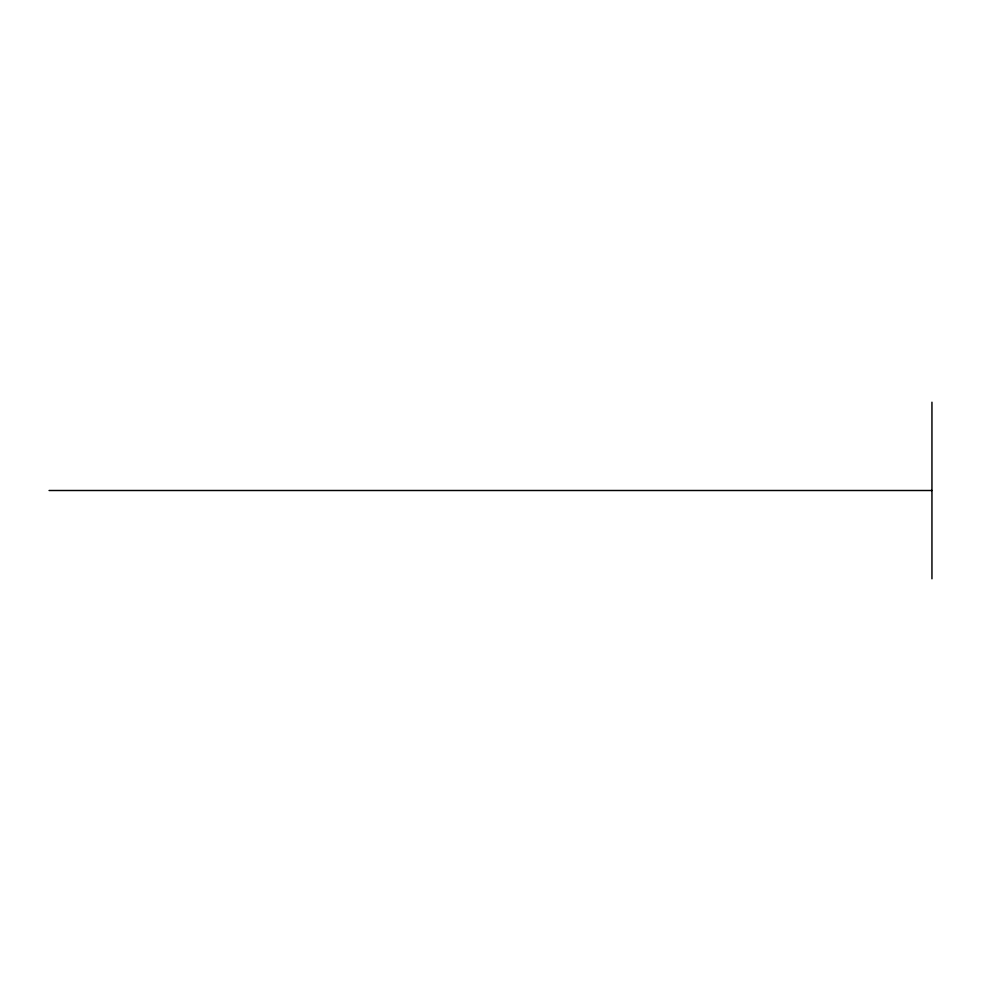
<?xml version="1.0" encoding="UTF-8"?>
<svg xmlns="http://www.w3.org/2000/svg" width="981" height="981" viewBox="0 0 981 981"><rect width="100%" height="100%" fill="white"/><g stroke="black" fill="none" stroke-linecap="round" stroke-linejoin="round"><path stroke-width="1.47" d="M49.05 490.5L931.95 490.5M931.95 402.21L931.95 578.79"/></g></svg>
